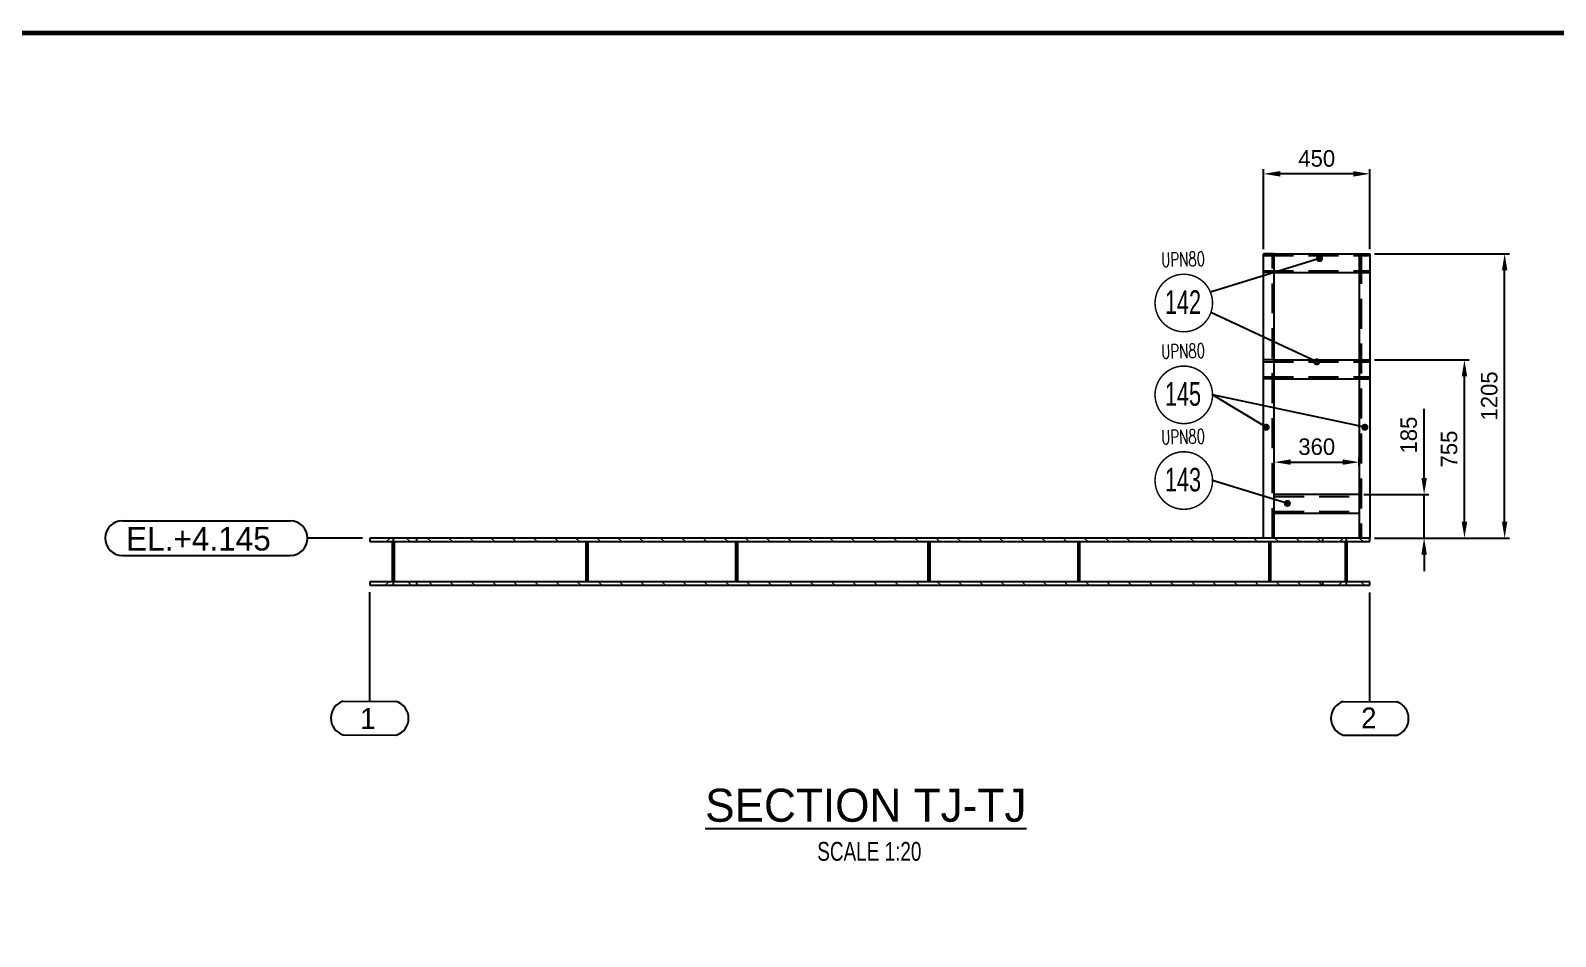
# Model space of a CAD drawing. Header units: millimetres. Extents: x 0 to 16187, y -20471 to 6290.
# Drawn here: x 12991.5 to 13314.7, y 4501 to 4692.9 of the extents above; entities that cross this region are included whole.
import ezdxf
from ezdxf.enums import TextEntityAlignment as Align

# ---------------------------------------------------------------- set-up
doc = ezdxf.new("R2010")
doc.units = ezdxf.units.MM
doc.header["$PDSIZE"] = -1
doc.linetypes.add('HIDDEN', pattern=[9.525, 6.35, -3.175])
doc.layers.add('BORDER1', color=3, linetype='Continuous')
doc.layers.add('BORDER2', color=7, linetype='Continuous')
doc.styles.add('MtXpl_txt_shx', font='txt.shx', dxfattribs={"height": 0.2})
doc.styles.add('ROMANC', font='ROMANC', dxfattribs={"height": 5})
doc.styles.add('ROMAND-1', font='ic-romand.shx')
doc.styles.add('ROMANS', font='ROMANS.shx', dxfattribs={"width": 0.8})
doc.styles.add('ROMANT', font='ROMANT', dxfattribs={"height": 4})
doc.styles.add('SLDTEXTSTYLE0', font='TXT', dxfattribs={"width": 0.75})
doc.styles.add('SLDTEXTSTYLE2', font='TXT', dxfattribs={"width": 0.686449})
doc.dimstyles.new('AM_ISO', dxfattribs={"dimtxt": 3.5, "dimasz": 3.5, "dimexe": 1, "dimexo": 1, "dimgap": 1.5, "dimtad": 1, "dimdsep": 46, "dimtxsty": 'Standard', "dimcen": 0, "dimclrd": 1, "dimclre": 1, "dimclrt": 1, "dimadec": 0, "dimazin": 2, "dimtp": 0.1, "dimtm": 0.1, "dimtfac": 0.71, "dimtdec": 3, "dimtmove": 0, "dimatfit": 3, "dimfxl": 1, "dimlwd": -1, "dimlwe": -1, "dimarcsym": 1})
doc.dimstyles.new('AM_ISO$7', dxfattribs={"dimtxt": 3.5, "dimasz": 3.5, "dimexe": 1, "dimexo": 1, "dimgap": 1.5, "dimtad": 1, "dimtoh": 1, "dimdsep": 46, "dimtxsty": 'Standard', "dimcen": 0, "dimclrd": 1, "dimclre": 1, "dimclrt": 1, "dimadec": 0, "dimazin": 2, "dimtp": 0.1, "dimtm": 0.1, "dimtfac": 0.71, "dimtdec": 3, "dimtmove": 0, "dimatfit": 3, "dimfxl": 1, "dimlwd": -1, "dimlwe": -1, "dimarcsym": 1})
pattern_1 = [(45, (12804.5, 1156.6698), (-2.245064, 2.245064), [])]
pattern_2 = [(135, (12804.5, 1156.6698), (-2.245064, -2.245064), [])]

# ---------------------------------------------------------------- blocks, each defined once
blk = doc.blocks.new('*D2570')
at = {"color": 1, "linetype": 'ByBlock'}
for p, q in [((13252.86, 4646.65), (13252.86, 4663.57)), ((13271.86, 4662.57), (13256.36, 4662.57)), ((13275.36, 4646.65), (13275.36, 4663.57))]:
    blk.add_line(p, q, dxfattribs=at)
at = {"color": 1}
for points in [[(13256.36, 4663.16), (13256.36, 4661.99), (13252.86, 4662.57)], [(13271.86, 4661.99), (13271.86, 4663.16), (13275.36, 4662.57)]]:
    blk.add_solid(points, dxfattribs=at)
at = {"layer": 'Defpoints', "color": 0}
for p in [(13252.86, 4662.57), (13252.86, 4645.65), (13275.36, 4645.65)]:
    blk.add_point(p, dxfattribs=at)
at = {"color": 1, "insert": (13264.11, 4665.82), "char_height": 3.5, "attachment_point": 5}
blk.add_mtext('450', dxfattribs=at)
blk = doc.blocks.new('*D2571')
at = {"color": 1, "linetype": 'ByBlock'}
for p, q in [((13255.11, 4601.25), (13255.11, 4602.5)), ((13258.61, 4601.5), (13269.61, 4601.5)), ((13273.11, 4600.7), (13273.11, 4602.5))]:
    blk.add_line(p, q, dxfattribs=at)
at = {"color": 1}
for points in [[(13258.61, 4602.08), (13258.61, 4600.92), (13255.11, 4601.5)], [(13269.61, 4600.92), (13269.61, 4602.08), (13273.11, 4601.5)]]:
    blk.add_solid(points, dxfattribs=at)
at = {"layer": 'Defpoints', "color": 0}
for p in [(13255.11, 4600.25), (13273.11, 4601.5), (13273.11, 4599.7)]:
    blk.add_point(p, dxfattribs=at)
at = {"color": 1, "insert": (13264.11, 4604.75), "char_height": 3.5, "attachment_point": 5}
blk.add_mtext('360', dxfattribs=at)
blk = doc.blocks.new('*D2572')
at = {"color": 1, "linetype": 'ByBlock'}
for p, q in [((13286.87, 4598.15), (13286.87, 4612.81)), ((13274.11, 4594.65), (13287.87, 4594.65)), ((13286.87, 4585.4), (13286.87, 4594.65)), ((13276.36, 4585.4), (13287.87, 4585.4)), ((13286.87, 4581.9), (13286.87, 4578.4))]:
    blk.add_line(p, q, dxfattribs=at)
at = {"color": 1}
for points in [[(13286.29, 4598.15), (13287.46, 4598.15), (13286.87, 4594.65)], [(13287.46, 4581.9), (13286.29, 4581.9), (13286.87, 4585.4)]]:
    blk.add_solid(points, dxfattribs=at)
at = {"layer": 'Defpoints', "color": 0}
for p in [(13273.11, 4594.65), (13286.87, 4594.65), (13275.36, 4585.4)]:
    blk.add_point(p, dxfattribs=at)
at = {"color": 1, "insert": (13283.62, 4607.23), "char_height": 3.5, "attachment_point": 5, "rotation": 90}
blk.add_mtext('185', dxfattribs=at)
blk = doc.blocks.new('*D2573')
at = {"color": 1, "linetype": 'ByBlock'}
for p, q in [((13276.36, 4623.15), (13296.42, 4623.15)), ((13295.42, 4588.9), (13295.42, 4619.65)), ((13276.36, 4585.4), (13296.42, 4585.4))]:
    blk.add_line(p, q, dxfattribs=at)
at = {"color": 1}
for points in [[(13296.01, 4619.65), (13294.84, 4619.65), (13295.42, 4623.15)], [(13294.84, 4588.9), (13296.01, 4588.9), (13295.42, 4585.4)]]:
    blk.add_solid(points, dxfattribs=at)
at = {"layer": 'Defpoints', "color": 0}
for p in [(13275.36, 4623.15), (13295.42, 4623.15), (13275.36, 4585.4)]:
    blk.add_point(p, dxfattribs=at)
at = {"color": 1, "insert": (13292.17, 4604.27), "char_height": 3.5, "attachment_point": 5, "rotation": 90}
blk.add_mtext('755', dxfattribs=at)
blk = doc.blocks.new('*D2574')
at = {"color": 1, "linetype": 'ByBlock'}
for p, q in [((13276.36, 4645.65), (13304.94, 4645.65)), ((13303.94, 4588.9), (13303.94, 4642.15)), ((13276.36, 4585.4), (13304.94, 4585.4))]:
    blk.add_line(p, q, dxfattribs=at)
at = {"color": 1}
for points in [[(13304.53, 4642.15), (13303.36, 4642.15), (13303.94, 4645.65)], [(13303.36, 4588.9), (13304.53, 4588.9), (13303.94, 4585.4)]]:
    blk.add_solid(points, dxfattribs=at)
at = {"layer": 'Defpoints', "color": 0}
for p in [(13275.36, 4645.65), (13303.94, 4645.65), (13275.36, 4585.4)]:
    blk.add_point(p, dxfattribs=at)
at = {"color": 1, "insert": (13300.69, 4615.52), "char_height": 3.5, "attachment_point": 5, "rotation": 90}
blk.add_mtext('1205', dxfattribs=at)
blk = doc.blocks.new('A$7E9316163A2427E')
at = {"color": 7, "linetype": 'Continuous', "lineweight": 25}
for p, q in [((3.67, 7.35), (39.25, 7.35)), ((3.67, 0), (39.25, 0))]:
    blk.add_line(p, q, dxfattribs=at)
for centre, start, end in [((3.67, 3.67), 90, 270), ((39.25, 3.67), 270, 90)]:
    blk.add_arc(centre, 3.67, start, end, dxfattribs=at)
blk.add_text('EL.+4.145', height=5, dxfattribs=at).set_placement((4.45, 1.05))
blk = doc.blocks.new('A$7E9317C23470')
at = {"color": 1, "ltscale": 0.2}
for p, q in [((8.25, 7.15), (8.25, 30.29)), ((2.59, 7.18), (13.91, 7.12))]:
    blk.add_line(p, q, dxfattribs=at)
at = {"color": 1, "lineweight": 25}
blk.add_line((2.59, 0.06), (13.93, 0.01), dxfattribs=at)
at = {"color": 1, "ltscale": 0.2}
for centre, start, end in [((3.74, 3.62), 107.869, 252.0246), ((12.75, 3.56), 287.9651, 71.9697)]:
    blk.add_arc(centre, 3.74, start, end, dxfattribs=at)
at = {"color": 1, "lineweight": 25}
blk.add_text('1', height=4.5, rotation=359.9537, dxfattribs=at).set_placement((7.87, 3.52), align=Align.MIDDLE_CENTER)
blk = doc.blocks.new('A$7E9317C333379')
at = {"color": 1, "ltscale": 0.2}
for p, q in [((8.25, 7.15), (8.25, 30.29)), ((2.59, 7.18), (13.91, 7.12)), ((2.59, 0.06), (13.93, 0.01))]:
    blk.add_line(p, q, dxfattribs=at)
for centre, start, end in [((3.74, 3.62), 107.869, 252.0246), ((12.75, 3.56), 287.9651, 71.9697)]:
    blk.add_arc(centre, 3.74, start, end, dxfattribs=at)
blk.add_text('2', height=4.37, rotation=359.9537, dxfattribs=at).set_placement((6.43, 1.52))
blk = doc.blocks.new('*U609')
at = {"layer": 'BORDER1', "color": 154, "true_color": 0x1859a9, "const_width": 1}
blk.add_lwpolyline([(1.81, 811), (1144, 811), (1144, 0), (0, 0), (0, 811)], close=True, dxfattribs=at)
at = {"layer": 'BORDER2', "flags": 8}
for tag, height, style, p in [('REV-A', 3.24, 'ROMANS', (986.93, 140.25)), ('RE-A', 8.06, 'ROMANT', (1084.63, 7.17))]:
    blk.add_attdef(tag, text='', height=height, dxfattribs=dict(at, style=style)).set_placement(p, align=Align.CENTER)
at = {"layer": 'BORDER2', "style": 'ROMANS', "width": 3.830216}
blk.add_attdef('DATE-A', text='', height=3.24, dxfattribs=at).set_placement((995.51, 140.25), (1008.51, 140.25), align=Align.FIT)
at = {"layer": 'BORDER2'}
for tag, height, style, p in [('DRN-A', 3.24, 'ROMANS', (1018.38, 140.25)), ('CHD-A', 3.24, 'ROMANS', (1032.35, 140.25)), ('APD-A', 3.24, 'ROMANS', (1046.64, 140.25)), ('CONS_CONT_VEND', 4.2, 'ROMANC', (1061.39, 72.83))]:
    blk.add_attdef(tag, text='', height=height, dxfattribs=dict(at, style=style)).set_placement(p, align=Align.CENTER)
at = {"layer": 'BORDER2', "style": 'ROMANS', "width": 0.8}
for tag, p, height in [('1:X', (997.23, 122.55), 3.5), ('LOC', (1042.74, 122.55), 3.5), ('PROJ_NO', (1118.64, 122.55), 3.5), ('CONS_DRG_NO', (1011, 63), 3)]:
    blk.add_attdef(tag, p, '', height=height, dxfattribs=at)
at = {"layer": 'BORDER2', "lineweight": 30, "width": 0.8, "flags": 104}
blk.add_attdef('COMMENTS-A', text='', height=2.2, dxfattribs=at).set_placement((1055.21, 142.07), align=Align.MIDDLE_LEFT)
at = {"layer": 'BORDER2', "style": 'ROMANS', "width": 0.8}
for tag, p in [('PROJECT_TITLE_1', (1061.07, 55.35)), ('PROJECT_TITLE_2', (1061.07, 49.3))]:
    blk.add_attdef(tag, text='', height=3.5, dxfattribs=at).set_placement(p, align=Align.MIDDLE)
at = {"layer": 'BORDER2', "style": 'ROMANT', "width": 0.8}
for tag, p in [('DRG_TITLE_1', (1061.07, 36.31)), ('DRG_TITLE_2', (1061.07, 28.31)), ('DRG_TITLE_3', (1061.07, 20.31))]:
    blk.add_attdef(tag, text='', height=5, dxfattribs=at).set_placement(p, align=Align.CENTER)
at = {"layer": 'BORDER2', "style": 'ROMANT'}
for tag, p in [('AR', (995, 7.17)), ('PA', (1011.74, 7.17)), ('DC', (1028.45, 7.17)), ('TS', (1120.84, 7.17))]:
    blk.add_attdef(tag, p, '', height=8.06, dxfattribs=at)
for tag, p in [('SRNO', (1074.7, 7.17)), ('SH', (1115.8, 7.18))]:
    blk.add_attdef(tag, text='', height=8.06, dxfattribs=at).set_placement(p, align=Align.RIGHT)
at = {"layer": 'BORDER2', "style": 'ROMANS', "flags": 2}
blk.add_attdef('TB_VERSION', text='', height=2, dxfattribs=at).set_placement((1, -1), align=Align.TOP_LEFT)

msp = doc.modelspace()

# ---------------------------------------------------------------- hatches: boundary and pattern name
at = {"linetype": 'Continuous', "lineweight": 18}
h = msp.add_hatch(dxfattribs=at)
h.set_pattern_fill('ANSI31', style=0)
h.set_pattern_definition(pattern_1)
h.paths.add_polyline_path([(13063.35811, 4576.14738), (13063.35811, 4575.39738), (13068.35811, 4575.39738), (13068.35811, 4585.39738), (13063.35811, 4585.39738), (13063.35811, 4584.64738), (13068.13311, 4584.64738), (13068.13311, 4576.14738)], flags=0)
h = msp.add_hatch(dxfattribs=at)
h.set_pattern_fill('ANSI31', angle=90, style=0)
h.set_pattern_definition(pattern_2)
h.paths.add_polyline_path([(13073.35811, 4585.39738), (13068.35811, 4585.39738), (13068.35811, 4575.39738), (13073.35811, 4575.39738), (13073.35811, 4576.14738), (13068.58311, 4576.14738), (13068.58311, 4584.64738), (13073.35811, 4584.64738)], flags=0)
h = msp.add_hatch(dxfattribs=at)
h.set_pattern_fill('ANSI31', angle=90, style=0)
h.set_pattern_definition(pattern_2)
h.paths.add_polyline_path([(13265.35811, 4584.64738), (13265.35811, 4585.39738), (13073.35811, 4585.39738), (13073.35811, 4584.64738)], flags=0)
h = msp.add_hatch(dxfattribs=at)
h.set_pattern_fill('ANSI31', style=0)
h.set_pattern_definition(pattern_1)
h.paths.add_polyline_path([(13109.18311, 4576.14738), (13109.40811, 4576.14738), (13109.40811, 4584.64738), (13109.18311, 4584.64738)], flags=0)
h = msp.add_hatch(dxfattribs=at)
h.set_pattern_fill('ANSI31', angle=90, style=0)
h.set_pattern_definition(pattern_2)
h.paths.add_polyline_path([(13109.63311, 4584.64738), (13109.40811, 4584.64738), (13109.40811, 4576.14738), (13109.63311, 4576.14738)], flags=0)
h = msp.add_hatch(dxfattribs=at)
h.set_pattern_fill('ANSI31', style=0)
h.set_pattern_definition(pattern_1)
h.paths.add_polyline_path([(13140.93311, 4576.14738), (13141.15811, 4576.14738), (13141.15811, 4584.64738), (13140.93311, 4584.64738)], flags=0)
h = msp.add_hatch(dxfattribs=at)
h.set_pattern_fill('ANSI31', angle=90, style=0)
h.set_pattern_definition(pattern_2)
h.paths.add_polyline_path([(13141.38311, 4584.64738), (13141.15811, 4584.64738), (13141.15811, 4576.14738), (13141.38311, 4576.14738)], flags=0)
h = msp.add_hatch(dxfattribs=at)
h.set_pattern_fill('ANSI31', style=0)
h.set_pattern_definition(pattern_1)
h.paths.add_polyline_path([(13181.68311, 4576.14738), (13181.90811, 4576.14738), (13181.90811, 4584.64738), (13181.68311, 4584.64738)], flags=0)
h = msp.add_hatch(dxfattribs=at)
h.set_pattern_fill('ANSI31', angle=90, style=0)
h.set_pattern_definition(pattern_2)
h.paths.add_polyline_path([(13182.13311, 4584.64738), (13181.90811, 4584.64738), (13181.90811, 4576.14738), (13182.13311, 4576.14738)], flags=0)
h = msp.add_hatch(dxfattribs=at)
h.set_pattern_fill('ANSI31', style=0)
h.set_pattern_definition(pattern_1)
h.paths.add_polyline_path([(13213.43311, 4576.14738), (13213.65811, 4576.14738), (13213.65811, 4584.64738), (13213.43311, 4584.64738)], flags=0)
h = msp.add_hatch(dxfattribs=at)
h.set_pattern_fill('ANSI31', angle=90, style=0)
h.set_pattern_definition(pattern_2)
h.paths.add_polyline_path([(13213.88311, 4584.64738), (13213.65811, 4584.64738), (13213.65811, 4576.14738), (13213.88311, 4576.14738)], flags=0)
h = msp.add_hatch(dxfattribs=at)
h.set_pattern_fill('ANSI31', style=0)
h.set_pattern_definition(pattern_1)
h.paths.add_polyline_path([(13253.93311, 4576.14738), (13254.15811, 4576.14738), (13254.15811, 4584.64738), (13253.93311, 4584.64738)], flags=0)
h = msp.add_hatch(dxfattribs=at)
h.set_pattern_fill('ANSI31', angle=90, style=0)
h.set_pattern_definition(pattern_2)
h.paths.add_polyline_path([(13254.38311, 4584.64738), (13254.15811, 4584.64738), (13254.15811, 4576.14738), (13254.38311, 4576.14738)], flags=0)
h = msp.add_hatch(dxfattribs=at)
h.set_pattern_fill('ANSI31', style=0)
h.set_pattern_definition(pattern_1)
h.paths.add_polyline_path([(13265.35811, 4576.14738), (13265.35811, 4575.39738), (13270.35811, 4575.39738), (13270.35811, 4585.39738), (13265.35811, 4585.39738), (13265.35811, 4584.64738), (13270.13311, 4584.64738), (13270.13311, 4576.14738)], flags=0)
h = msp.add_hatch(dxfattribs=at)
h.set_pattern_fill('ANSI31', angle=90, style=0)
h.set_pattern_definition(pattern_2)
h.paths.add_polyline_path([(13275.35811, 4585.39738), (13270.35811, 4585.39738), (13270.35811, 4575.39738), (13275.35811, 4575.39738), (13275.35811, 4576.14738), (13270.58311, 4576.14738), (13270.58311, 4584.64738), (13275.35811, 4584.64738)], flags=0)
h = msp.add_hatch(dxfattribs=at)
h.set_pattern_fill('ANSI31', angle=90, style=0)
h.set_pattern_definition(pattern_2)
h.paths.add_polyline_path([(13265.35811, 4575.39738), (13265.35811, 4576.14738), (13073.35811, 4576.14738), (13073.35811, 4575.39738)], flags=0)

# ---------------------------------------------------------------- linework, layer by layer
at = {"color": 7, "linetype": 'Continuous', "lineweight": 25}
for p, q in [((13252.85811, 4585.39738), (13252.85811, 4645.64738)), ((13255.10811, 4645.64738), (13252.85811, 4645.64738)), ((13255.10811, 4645.64738), (13273.10811, 4645.64738)), ((13255.10811, 4585.39738), (13255.10811, 4645.64738)), ((13273.10811, 4645.64738), (13275.35811, 4645.64738)), ((13273.10811, 4645.64738), (13273.10811, 4585.39738)), ((13275.35811, 4645.64738), (13275.35811, 4585.39738)), ((13255.10811, 4641.64738), (13273.10811, 4641.64738)), ((13255.10811, 4623.14738), (13273.10811, 4623.14738)), ((13255.10811, 4619.14738), (13273.10811, 4619.14738)), ((13273.10811, 4594.64738), (13255.10811, 4594.64738)), ((13273.10811, 4590.64738), (13255.10811, 4590.64738)), ((13063.35811, 4585.39738), (13063.35811, 4584.64738)), ((13068.35811, 4585.39738), (13063.35811, 4585.39738)), ((13063.35811, 4584.64738), (13068.13311, 4584.64738)), ((13068.13311, 4584.64738), (13068.13311, 4576.14738)), ((13068.35811, 4585.39738), (13068.35811, 4575.39738)), ((13073.35811, 4585.39738), (13068.35811, 4585.39738)), ((13068.58311, 4584.64738), (13073.35811, 4584.64738)), ((13068.58311, 4576.14738), (13068.58311, 4584.64738)), ((13073.35811, 4584.64738), (13073.35811, 4585.39738)), ((13265.35811, 4585.39738), (13073.35811, 4585.39738)), ((13073.35811, 4584.64738), (13265.35811, 4584.64738)), ((13109.18311, 4584.64738), (13109.18311, 4576.14738)), ((13109.18311, 4584.64738), (13109.40811, 4584.64738)), ((13109.40811, 4584.64738), (13109.40811, 4576.14738)), ((13109.40811, 4584.64738), (13109.63311, 4584.64738)), ((13109.63311, 4576.14738), (13109.63311, 4584.64738)), ((13140.93311, 4584.64738), (13141.15811, 4584.64738)), ((13140.93311, 4584.64738), (13140.93311, 4576.14738)), ((13141.15811, 4584.64738), (13141.15811, 4576.14738)), ((13141.15811, 4584.64738), (13141.38311, 4584.64738)), ((13141.38311, 4576.14738), (13141.38311, 4584.64738)), ((13181.68311, 4584.64738), (13181.68311, 4576.14738)), ((13181.68311, 4584.64738), (13181.90811, 4584.64738)), ((13181.90811, 4584.64738), (13182.13311, 4584.64738)), ((13181.90811, 4584.64738), (13181.90811, 4576.14738)), ((13182.13311, 4576.14738), (13182.13311, 4584.64738)), ((13213.43311, 4584.64738), (13213.43311, 4576.14738)), ((13213.43311, 4584.64738), (13213.65811, 4584.64738)), ((13213.65811, 4584.64738), (13213.88311, 4584.64738)), ((13213.65811, 4584.64738), (13213.65811, 4576.14738)), ((13213.88311, 4576.14738), (13213.88311, 4584.64738)), ((13253.93311, 4584.64738), (13253.93311, 4576.14738)), ((13253.93311, 4584.64738), (13254.15811, 4584.64738)), ((13254.15811, 4584.64738), (13254.38311, 4584.64738)), ((13254.15811, 4584.64738), (13254.15811, 4576.14738)), ((13254.38311, 4576.14738), (13254.38311, 4584.64738)), ((13265.35811, 4585.39738), (13265.35811, 4584.64738)), ((13270.35811, 4585.39738), (13265.35811, 4585.39738)), ((13265.35811, 4584.64738), (13270.13311, 4584.64738)), ((13270.13311, 4584.64738), (13270.13311, 4576.14738)), ((13270.35811, 4585.39738), (13270.35811, 4575.39738)), ((13275.35811, 4585.39738), (13270.35811, 4585.39738)), ((13270.58311, 4584.64738), (13275.35811, 4584.64738)), ((13270.58311, 4576.14738), (13270.58311, 4584.64738)), ((13275.35811, 4584.64738), (13275.35811, 4585.39738)), ((13063.35811, 4576.14738), (13063.35811, 4575.39738)), ((13068.13311, 4576.14738), (13063.35811, 4576.14738)), ((13063.35811, 4575.39738), (13068.35811, 4575.39738)), ((13068.35811, 4575.39738), (13073.35811, 4575.39738)), ((13073.35811, 4576.14738), (13068.58311, 4576.14738)), ((13073.35811, 4575.39738), (13073.35811, 4576.14738)), ((13265.35811, 4576.14738), (13073.35811, 4576.14738)), ((13073.35811, 4575.39738), (13265.35811, 4575.39738)), ((13109.40811, 4576.14738), (13109.18311, 4576.14738)), ((13109.63311, 4576.14738), (13109.40811, 4576.14738)), ((13141.15811, 4576.14738), (13140.93311, 4576.14738)), ((13141.38311, 4576.14738), (13141.15811, 4576.14738)), ((13181.90811, 4576.14738), (13181.68311, 4576.14738)), ((13182.13311, 4576.14738), (13181.90811, 4576.14738)), ((13213.65811, 4576.14738), (13213.43311, 4576.14738)), ((13213.88311, 4576.14738), (13213.65811, 4576.14738)), ((13254.15811, 4576.14738), (13253.93311, 4576.14738)), ((13254.38311, 4576.14738), (13254.15811, 4576.14738)), ((13265.35811, 4576.14738), (13265.35811, 4575.39738)), ((13270.13311, 4576.14738), (13265.35811, 4576.14738)), ((13265.35811, 4575.39738), (13270.35811, 4575.39738)), ((13270.35811, 4575.39738), (13275.35811, 4575.39738)), ((13275.35811, 4576.14738), (13270.58311, 4576.14738)), ((13275.35811, 4575.39738), (13275.35811, 4576.14738))]:
    msp.add_line(p, q, dxfattribs=at)
at = {"color": 2, "linetype": 'HIDDEN', "lineweight": 25}
for p, q in [((13254.70811, 4585.39738), (13254.70811, 4645.64738)), ((13273.50811, 4645.64738), (13273.50811, 4585.39738)), ((13252.85811, 4645.24738), (13275.35811, 4645.24738)), ((13252.85811, 4642.04738), (13275.35811, 4642.04738)), ((13255.10811, 4641.64738), (13252.85811, 4641.64738)), ((13273.10811, 4641.64738), (13275.35811, 4641.64738)), ((13255.10811, 4623.14738), (13252.85811, 4623.14738)), ((13273.10811, 4623.14738), (13275.35811, 4623.14738)), ((13252.85811, 4622.74738), (13275.35811, 4622.74738)), ((13252.85811, 4619.54738), (13275.35811, 4619.54738)), ((13255.10811, 4619.14738), (13252.85811, 4619.14738)), ((13273.10811, 4619.14738), (13275.35811, 4619.14738)), ((13255.10811, 4594.24738), (13273.10811, 4594.24738)), ((13255.10811, 4591.04738), (13273.10811, 4591.04738))]:
    msp.add_line(p, q, dxfattribs=at)
msp.add_line((13061.85811, 4585.39738), (13050.18563, 4585.39738))
at = {"color": 4, "const_width": 0.3125}
msp.add_lwpolyline([(13229.83399, 4635.2101, -1), (13242.02149, 4635.2101, -1)], format="xyb", close=True, dxfattribs=at)
at = {"color": 2}
for points in [[(13229.83399, 4615.75058, 0.3125, 0.3125, -1), (13242.02149, 4615.75058, 0.3125, 0.3125, -1)], [(13229.83399, 4597.59763, 0.3125, 0.3125, -1), (13242.02149, 4597.59763, 0.3125, 0.3125, -1)]]:
    msp.add_lwpolyline(points, format="xyseb", close=True, dxfattribs=at)

# ---------------------------------------------------------------- block references
for name, p in [('A$7E9316163A2427E', (13007.26556, 4581.72238)), ('A$7E9317C23470', (13055.10717, 4543.66724)), ('A$7E9317C333379', (13267.10717, 4543.61049))]:
    msp.add_blockref(name, p)
at = {"layer": 'BORDER1'}
msp.add_blockref('*U609', (12341.21526, 3881.44049), dxfattribs=at)

# ---------------------------------------------------------------- texts
at = {"color": 4, "lineweight": 25, "style": 'MtXpl_txt_shx', "width": 0.6875}
msp.add_text('UPN80', height=3, rotation=1.3639275, dxfattribs=at).set_placement((13231.17546, 4642.87163))
at = {"color": 4, "lineweight": 25, "style": 'SLDTEXTSTYLE2', "width": 0.686449}
msp.add_text('142', height=5, dxfattribs=at).set_placement((13235.76126, 4635.40307), align=Align.MIDDLE_CENTER)
at = {"color": 2, "style": 'MtXpl_txt_shx', "width": 0.6875}
for p in [(13231.17546, 4623.41211), (13231.17546, 4605.25916)]:
    msp.add_text('UPN80', height=3, rotation=1.3639275, dxfattribs=at).set_placement(p)
at = {"color": 2, "style": 'SLDTEXTSTYLE2', "width": 0.686449}
for s, p in [('145', (13235.76126, 4615.94355)), ('143', (13235.76126, 4597.7906))]:
    msp.add_text(s, height=5, dxfattribs=at).set_placement(p, align=Align.MIDDLE_CENTER)
at = {"color": 7, "style": 'ROMAND-1'}
msp.add_text('%%USECTION TJ-TJ', height=7, dxfattribs=at).set_placement((13134.45654, 4525.30843))
at = {"color": 7, "linetype": 'Continuous', "lineweight": 0, "insert": (13169.27182, 4521.03926), "char_height": 4, "attachment_point": 2, "style": 'SLDTEXTSTYLE0'}
msp.add_mtext('SCALE 1:20', dxfattribs=at)

# ---------------------------------------------------------------- dimensions: what is measured, and where the dimension line sits
for base, p1, p2, picture, middle in [((13252.85811, 4662.57207), (13275.35811, 4645.64738), (13252.85811, 4645.64738), '*D2570', (13264.10811, 4665.82207)), ((13273.10811, 4601.499), (13255.10811, 4600.25045), (13273.10811, 4599.70446), '*D2571', (13264.10811, 4604.749))]:
    dim = msp.add_linear_dim(base=base, p1=p1, p2=p2, dimstyle='AM_ISO', override={"dimtxt": 3.5, "dimlfac": 20})
    dim.commit()
    dim.dimension.update_dxf_attribs({"geometry": picture, "text_midpoint": middle})
for base, p2, picture, middle in [((13303.94287, 4645.64738), (13275.35811, 4645.64738), '*D2574', (13303.94287, 4615.52238)), ((13295.42207, 4623.14738), (13275.35811, 4623.14738), '*D2573', (13295.42207, 4604.27238))]:
    dim = msp.add_linear_dim(base=base, p1=(13275.35811, 4585.39738), p2=p2, angle=90, dimstyle='AM_ISO', override={"dimtxt": 3.5, "dimlfac": 20})
    dim.commit()
    dim.dimension.update_dxf_attribs({"geometry": picture, "text_midpoint": middle, "dimtype": 160})
dim = msp.add_linear_dim(base=(13286.87182, 4594.64738), p1=(13275.35811, 4585.39738), p2=(13273.10811, 4594.64738), angle=90, dimstyle='AM_ISO', override={"dimtxt": 3.5, "dimlfac": 20})
dim.commit()
dim.dimension.update_dxf_attribs({"geometry": '*D2572', "text_midpoint": (13283.62182, 4607.23072)})

# ---------------------------------------------------------------- leaders
at = {"color": 4}
for points in [[(13264.69504, 4644.62105), (13241.56154, 4637.53261)], [(13264.10811, 4622.74738), (13241.66969, 4633.16958)]]:
    msp.add_leader(points, dimstyle='AM_ISO$7', override={"dimasz": 1.5, "dimldrblk": 'Dot'}, dxfattribs=at)
at = {"color": 2}
for points in [[(13274.30412, 4608.88693), (13242.02149, 4615.75058)], [(13253.3949, 4608.88693), (13242.02149, 4615.75058)], [(13257.88458, 4592.75935), (13242.02149, 4597.59763)]]:
    msp.add_leader(points, dimstyle='AM_ISO$7', override={"dimasz": 1.5, "dimldrblk": 'Dot'}, dxfattribs=at)

doc.saveas('drawing.dxf')
